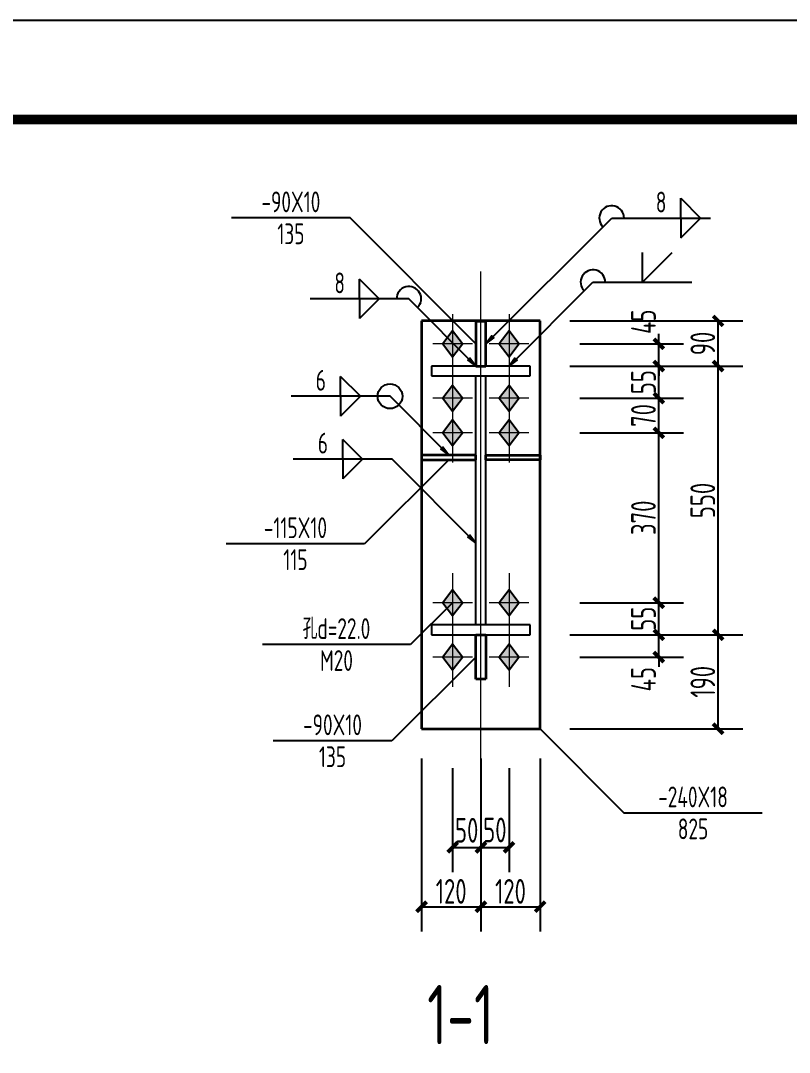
# Model space of a CAD drawing. Extents: x 69728788 to 150163257, y 20675998 to 43663798.
# Drawn here: x 75093821 to 75101597, y 20895652 to 20906088 of the extents above; entities that cross this region are included whole.
import ezdxf
from ezdxf.enums import TextEntityAlignment as Align

# ---------------------------------------------------------------- set-up
doc = ezdxf.new("R2010")
doc.units = 0
doc.header["$LTSCALE"] = 1000
doc.header["$MEASUREMENT"] = 0
doc.linetypes.add('线型6', pattern=[8.75, 5, -1.25, 1.25, -1.25])
doc.layers.get('0').update_dxf_attribs({"linetype": 'CONTINUOUS'})
doc.layers.get('DEFPOINTS').update_dxf_attribs({"linetype": 'CONTINUOUS'})
for name, color, linetype in [('10', 7, 'CONTINUOUS'), ('PUB_TITLE', 4, 'CONTINUOUS'), ('尺寸标注', 253, 'CONTINUOUS'), ('焊缝标注', 253, 'CONTINUOUS'), ('螺栓孔标注', 253, 'CONTINUOUS'), ('钢板标注', 253, 'CONTINUOUS')]:
    doc.layers.add(name, color=color, linetype=linetype)
doc.layers.add('20', color=2, linetype='CONTINUOUS', lineweight=35)
doc.styles.add('PkpmHz', font='Pkpmeng', dxfattribs={"width": 0.7, "bigfont": 'hztxt'})
doc.styles.add('TSSD_Rein', font='atssdeng.shx', dxfattribs={"width": 0.7, "bigfont": 'atssdchn.shx'})
doc.dimstyles.new('Pkpm_1.00', dxfattribs={"dimtxt": 250, "dimasz": 100, "dimexe": 250, "dimexo": 0.0625, "dimgap": 30, "dimtad": 1, "dimdec": 0, "dimrnd": 5, "dimzin": 0, "dimdsep": 46, "dimtxsty": 'PkpmHz', "dimblk1": 'ARCHTICK', "dimblk2": 'ARCHTICK', "dimsah": 1, "dimcen": 0.09, "dimadec": 0, "dimazin": 0, "dimtfac": 1, "dimtdec": 0, "dimtmove": 2, "dimatfit": 1, "dimfxl": 1, "dimtolj": 1, "dimtzin": 0, "dimarcsym": 0})

# ---------------------------------------------------------------- blocks, each defined once
blk = doc.blocks.new('_ArchTick')
at = {"color": 0, "linetype": 'ByBlock', "const_width": 0.4}
blk.add_lwpolyline([(-0.5, -0.5), (0.5, 0.5)], dxfattribs=at)
blk = doc.blocks.new('*D7481')
at = {"layer": 'DEFPOINTS', "color": 0, "linetype": 'Continuous'}
for p in [(75099076, 20902819), (75100276, 20902819), (75099076, 20902594)]:
    blk.add_point(p, dxfattribs=at)
at = {"layer": '尺寸标注', "color": 0, "linetype": 'Continuous', "lineweight": -2}
for p, q in [((75100276, 20902819), (75100276, 20902919)), ((75099476, 20902819), (75100526, 20902819)), ((75100276, 20902594), (75100276, 20902819)), ((75099476, 20902594), (75100526, 20902594)), ((75100276, 20902594), (75100276, 20902494))]:
    blk.add_line(p, q, dxfattribs=at)
at = {"layer": '尺寸标注', "color": 0, "linetype": 'Continuous', "lineweight": -2, "xscale": 100, "yscale": 100, "zscale": 100}
for p, rotation in [((75100276, 20902819), 270), ((75100276, 20902594), 90)]:
    blk.add_blockref('_ArchTick', p, dxfattribs=dict(at, rotation=rotation))
at = {"layer": '尺寸标注', "color": 0, "linetype": 'Continuous', "insert": (75100121, 20903042), "char_height": 250, "attachment_point": 5, "rotation": 90, "style": 'PkpmHz'}
blk.add_mtext('\\A1;45', dxfattribs=at)
blk = doc.blocks.new('*D7482')
at = {"layer": 'DEFPOINTS', "color": 0, "linetype": 'Continuous'}
for p in [(75099076, 20902594), (75100276, 20902594), (75099076, 20902269)]:
    blk.add_point(p, dxfattribs=at)
at = {"layer": '尺寸标注', "color": 0, "linetype": 'Continuous', "lineweight": -2}
for p, q in [((75099476, 20902594), (75100526, 20902594)), ((75100276, 20902269), (75100276, 20902594)), ((75099476, 20902269), (75100526, 20902269))]:
    blk.add_line(p, q, dxfattribs=at)
at = {"layer": '尺寸标注', "color": 0, "linetype": 'Continuous', "lineweight": -2, "xscale": 100, "yscale": 100, "zscale": 100}
for p, rotation in [((75100276, 20902594), 90), ((75100276, 20902269), 270)]:
    blk.add_blockref('_ArchTick', p, dxfattribs=dict(at, rotation=rotation))
at = {"layer": '尺寸标注', "color": 0, "linetype": 'Continuous', "insert": (75100121, 20902431), "char_height": 250, "attachment_point": 5, "rotation": 90, "style": 'PkpmHz'}
blk.add_mtext('\\A1;55', dxfattribs=at)
blk = doc.blocks.new('*D7483')
at = {"layer": 'DEFPOINTS', "color": 0, "linetype": 'Continuous'}
for p in [(75099076, 20902269), (75100276, 20902269), (75099076, 20901919)]:
    blk.add_point(p, dxfattribs=at)
at = {"layer": '尺寸标注', "color": 0, "linetype": 'Continuous', "lineweight": -2}
for p, q in [((75099476, 20902269), (75100526, 20902269)), ((75100276, 20901919), (75100276, 20902269)), ((75099476, 20901919), (75100526, 20901919))]:
    blk.add_line(p, q, dxfattribs=at)
at = {"layer": '尺寸标注', "color": 0, "linetype": 'Continuous', "lineweight": -2, "xscale": 100, "yscale": 100, "zscale": 100}
for p, rotation in [((75100276, 20902269), 90), ((75100276, 20901919), 270)]:
    blk.add_blockref('_ArchTick', p, dxfattribs=dict(at, rotation=rotation))
at = {"layer": '尺寸标注', "color": 0, "linetype": 'Continuous', "insert": (75100121, 20902094), "char_height": 250, "attachment_point": 5, "rotation": 90, "style": 'PkpmHz'}
blk.add_mtext('\\A1;70', dxfattribs=at)
blk = doc.blocks.new('*D7484')
at = {"layer": 'DEFPOINTS', "color": 0, "linetype": 'Continuous'}
for p in [(75099076, 20899875), (75100276, 20899875), (75099076, 20899650)]:
    blk.add_point(p, dxfattribs=at)
at = {"layer": '尺寸标注', "color": 0, "linetype": 'Continuous', "lineweight": -2}
for p, q in [((75100276, 20899875), (75100276, 20899975)), ((75099476, 20899875), (75100526, 20899875)), ((75100276, 20899650), (75100276, 20899875)), ((75099476, 20899650), (75100526, 20899650)), ((75100276, 20899650), (75100276, 20899550))]:
    blk.add_line(p, q, dxfattribs=at)
at = {"layer": '尺寸标注', "color": 0, "linetype": 'Continuous', "lineweight": -2, "xscale": 100, "yscale": 100, "zscale": 100}
for p, rotation in [((75100276, 20899875), 270), ((75100276, 20899650), 90)]:
    blk.add_blockref('_ArchTick', p, dxfattribs=dict(at, rotation=rotation))
at = {"layer": '尺寸标注', "color": 0, "linetype": 'Continuous', "insert": (75100121, 20899426), "char_height": 250, "attachment_point": 5, "rotation": 90, "style": 'PkpmHz'}
blk.add_mtext('\\A1;45', dxfattribs=at)
blk = doc.blocks.new('*D7485')
at = {"layer": 'DEFPOINTS', "color": 0, "linetype": 'Continuous'}
for p in [(75099076, 20900200), (75100276, 20900200), (75099076, 20899875)]:
    blk.add_point(p, dxfattribs=at)
at = {"layer": '尺寸标注', "color": 0, "linetype": 'Continuous', "lineweight": -2}
for p, q in [((75099476, 20900200), (75100526, 20900200)), ((75100276, 20899875), (75100276, 20900200)), ((75099476, 20899875), (75100526, 20899875))]:
    blk.add_line(p, q, dxfattribs=at)
at = {"layer": '尺寸标注', "color": 0, "linetype": 'Continuous', "lineweight": -2, "xscale": 100, "yscale": 100, "zscale": 100}
for p, rotation in [((75100276, 20900200), 90), ((75100276, 20899875), 270)]:
    blk.add_blockref('_ArchTick', p, dxfattribs=dict(at, rotation=rotation))
at = {"layer": '尺寸标注', "color": 0, "linetype": 'Continuous', "insert": (75100121, 20900038), "char_height": 250, "attachment_point": 5, "rotation": 90, "style": 'PkpmHz'}
blk.add_mtext('\\A1;55', dxfattribs=at)
blk = doc.blocks.new('*D7486')
at = {"layer": 'DEFPOINTS', "color": 0, "linetype": 'Continuous'}
for p in [(75099076, 20901919), (75100276, 20901919), (75099076, 20900200)]:
    blk.add_point(p, dxfattribs=at)
at = {"layer": '尺寸标注', "color": 0, "linetype": 'Continuous', "lineweight": -2}
for p, q in [((75099476, 20901919), (75100526, 20901919)), ((75100276, 20900200), (75100276, 20901919)), ((75099476, 20900200), (75100526, 20900200))]:
    blk.add_line(p, q, dxfattribs=at)
at = {"layer": '尺寸标注', "color": 0, "linetype": 'Continuous', "lineweight": -2, "xscale": 100, "yscale": 100, "zscale": 100}
for p, rotation in [((75100276, 20901919), 90), ((75100276, 20900200), 270)]:
    blk.add_blockref('_ArchTick', p, dxfattribs=dict(at, rotation=rotation))
at = {"layer": '尺寸标注', "color": 0, "linetype": 'Continuous', "insert": (75100121, 20901059), "char_height": 250, "attachment_point": 5, "rotation": 90, "style": 'PkpmHz'}
blk.add_mtext('\\A1;370', dxfattribs=at)
blk = doc.blocks.new('*D7487')
at = {"layer": 'DEFPOINTS', "color": 0, "linetype": 'Continuous'}
for p in [(75098191, 20898925), (75098476, 20898925), (75098476, 20897725)]:
    blk.add_point(p, dxfattribs=at)
at = {"layer": '尺寸标注', "color": 0, "linetype": 'Continuous', "lineweight": -2}
for p, q in [((75098191, 20898525), (75098191, 20897475)), ((75098476, 20898525), (75098476, 20897475)), ((75098191, 20897725), (75098476, 20897725))]:
    blk.add_line(p, q, dxfattribs=at)
at = {"layer": '尺寸标注', "color": 0, "linetype": 'Continuous', "lineweight": -2, "xscale": 100, "yscale": 100, "zscale": 100, "rotation": 180}
blk.add_blockref('_ArchTick', (75098191, 20897725), dxfattribs=at)
at = {"layer": '尺寸标注', "color": 0, "linetype": 'Continuous', "lineweight": -2, "xscale": 100, "yscale": 100, "zscale": 100}
blk.add_blockref('_ArchTick', (75098476, 20897725), dxfattribs=at)
at = {"layer": '尺寸标注', "color": 0, "linetype": 'Continuous', "insert": (75098333, 20897898), "char_height": 250, "attachment_point": 5, "style": 'PkpmHz'}
blk.add_mtext('\\A1;50', dxfattribs=at)
blk = doc.blocks.new('*D7488')
at = {"layer": 'DEFPOINTS', "color": 0, "linetype": 'Continuous'}
for p in [(75098476, 20898925), (75098761, 20898925), (75098761, 20897725)]:
    blk.add_point(p, dxfattribs=at)
at = {"layer": '尺寸标注', "color": 0, "linetype": 'Continuous', "lineweight": -2}
for p, q in [((75098476, 20898525), (75098476, 20897475)), ((75098761, 20898525), (75098761, 20897475)), ((75098476, 20897725), (75098761, 20897725))]:
    blk.add_line(p, q, dxfattribs=at)
at = {"layer": '尺寸标注', "color": 0, "linetype": 'Continuous', "lineweight": -2, "xscale": 100, "yscale": 100, "zscale": 100, "rotation": 180}
blk.add_blockref('_ArchTick', (75098476, 20897725), dxfattribs=at)
at = {"layer": '尺寸标注', "color": 0, "linetype": 'Continuous', "lineweight": -2, "xscale": 100, "yscale": 100, "zscale": 100}
blk.add_blockref('_ArchTick', (75098761, 20897725), dxfattribs=at)
at = {"layer": '尺寸标注', "color": 0, "linetype": 'Continuous', "insert": (75098618, 20897901), "char_height": 250, "attachment_point": 5, "style": 'PkpmHz'}
blk.add_mtext('\\A1;50', dxfattribs=at)
blk = doc.blocks.new('*D7489')
at = {"layer": 'DEFPOINTS', "color": 0, "linetype": 'Continuous'}
for p in [(75097876, 20898925), (75098476, 20898925), (75098476, 20897125)]:
    blk.add_point(p, dxfattribs=at)
at = {"layer": '尺寸标注', "color": 0, "linetype": 'Continuous', "lineweight": -2}
for p, q in [((75097876, 20898625), (75097876, 20896875)), ((75098476, 20898625), (75098476, 20896875)), ((75097876, 20897125), (75098476, 20897125))]:
    blk.add_line(p, q, dxfattribs=at)
at = {"layer": '尺寸标注', "color": 0, "linetype": 'Continuous', "lineweight": -2, "xscale": 100, "yscale": 100, "zscale": 100, "rotation": 180}
blk.add_blockref('_ArchTick', (75097876, 20897125), dxfattribs=at)
at = {"layer": '尺寸标注', "color": 0, "linetype": 'Continuous', "lineweight": -2, "xscale": 100, "yscale": 100, "zscale": 100}
blk.add_blockref('_ArchTick', (75098476, 20897125), dxfattribs=at)
at = {"layer": '尺寸标注', "color": 0, "linetype": 'Continuous', "insert": (75098176, 20897280), "char_height": 250, "attachment_point": 5, "style": 'PkpmHz'}
blk.add_mtext('\\A1;120', dxfattribs=at)
blk = doc.blocks.new('*D7490')
at = {"layer": 'DEFPOINTS', "color": 0, "linetype": 'Continuous'}
for p in [(75098476, 20898925), (75099076, 20898925), (75099076, 20897125)]:
    blk.add_point(p, dxfattribs=at)
at = {"layer": '尺寸标注', "color": 0, "linetype": 'Continuous', "lineweight": -2}
for p, q in [((75098476, 20898625), (75098476, 20896875)), ((75099076, 20898625), (75099076, 20896875)), ((75098476, 20897125), (75099076, 20897125))]:
    blk.add_line(p, q, dxfattribs=at)
at = {"layer": '尺寸标注', "color": 0, "linetype": 'Continuous', "lineweight": -2, "xscale": 100, "yscale": 100, "zscale": 100, "rotation": 180}
blk.add_blockref('_ArchTick', (75098476, 20897125), dxfattribs=at)
at = {"layer": '尺寸标注', "color": 0, "linetype": 'Continuous', "lineweight": -2, "xscale": 100, "yscale": 100, "zscale": 100}
blk.add_blockref('_ArchTick', (75099076, 20897125), dxfattribs=at)
at = {"layer": '尺寸标注', "color": 0, "linetype": 'Continuous', "insert": (75098776, 20897280), "char_height": 250, "attachment_point": 5, "style": 'PkpmHz'}
blk.add_mtext('\\A1;120', dxfattribs=at)
blk = doc.blocks.new('*D7491')
at = {"layer": 'DEFPOINTS', "color": 0, "linetype": 'Continuous'}
for p in [(75099076, 20899875), (75100876, 20899875), (75099076, 20898925)]:
    blk.add_point(p, dxfattribs=at)
at = {"layer": '尺寸标注', "color": 0, "linetype": 'Continuous', "lineweight": -2}
for p, q in [((75099376, 20899875), (75101126, 20899875)), ((75100876, 20898925), (75100876, 20899875)), ((75099376, 20898925), (75101126, 20898925))]:
    blk.add_line(p, q, dxfattribs=at)
at = {"layer": '尺寸标注', "color": 0, "linetype": 'Continuous', "lineweight": -2, "xscale": 100, "yscale": 100, "zscale": 100}
for p, rotation in [((75100876, 20899875), 90), ((75100876, 20898925), 270)]:
    blk.add_blockref('_ArchTick', p, dxfattribs=dict(at, rotation=rotation))
at = {"layer": '尺寸标注', "color": 0, "linetype": 'Continuous', "insert": (75100721, 20899400), "char_height": 250, "attachment_point": 5, "rotation": 90, "style": 'PkpmHz'}
blk.add_mtext('\\A1;190', dxfattribs=at)
blk = doc.blocks.new('*D7492')
at = {"layer": 'DEFPOINTS', "color": 0, "linetype": 'Continuous'}
for p in [(75099076, 20902594), (75100876, 20902594), (75099076, 20899875)]:
    blk.add_point(p, dxfattribs=at)
at = {"layer": '尺寸标注', "color": 0, "linetype": 'Continuous', "lineweight": -2}
for p, q in [((75099376, 20902594), (75101126, 20902594)), ((75100876, 20899875), (75100876, 20902594)), ((75099376, 20899875), (75101126, 20899875))]:
    blk.add_line(p, q, dxfattribs=at)
at = {"layer": '尺寸标注', "color": 0, "linetype": 'Continuous', "lineweight": -2, "xscale": 100, "yscale": 100, "zscale": 100}
for p, rotation in [((75100876, 20902594), 90), ((75100876, 20899875), 270)]:
    blk.add_blockref('_ArchTick', p, dxfattribs=dict(at, rotation=rotation))
at = {"layer": '尺寸标注', "color": 0, "linetype": 'Continuous', "insert": (75100721, 20901234), "char_height": 250, "attachment_point": 5, "rotation": 90, "style": 'PkpmHz'}
blk.add_mtext('\\A1;550', dxfattribs=at)
blk = doc.blocks.new('*D7493')
at = {"layer": 'DEFPOINTS', "color": 0, "linetype": 'Continuous'}
for p in [(75099076, 20903050), (75100876, 20903050), (75099076, 20902594)]:
    blk.add_point(p, dxfattribs=at)
at = {"layer": '尺寸标注', "color": 0, "linetype": 'Continuous', "lineweight": -2}
for p, q in [((75099376, 20903050), (75101126, 20903050)), ((75100876, 20902594), (75100876, 20903050)), ((75099376, 20902594), (75101126, 20902594))]:
    blk.add_line(p, q, dxfattribs=at)
at = {"layer": '尺寸标注', "color": 0, "linetype": 'Continuous', "lineweight": -2, "xscale": 100, "yscale": 100, "zscale": 100}
for p, rotation in [((75100876, 20903050), 90), ((75100876, 20902594), 270)]:
    blk.add_blockref('_ArchTick', p, dxfattribs=dict(at, rotation=rotation))
at = {"layer": '尺寸标注', "color": 0, "linetype": 'Continuous', "insert": (75100721, 20902822), "char_height": 250, "attachment_point": 5, "rotation": 90, "style": 'PkpmHz'}
blk.add_mtext('\\A1;90', dxfattribs=at)

msp = doc.modelspace()

# ---------------------------------------------------------------- hatches: boundary and pattern name
at = {"layer": '10'}
for points in [[(75098191, 20902948.5), (75098091, 20902818.5), (75098191, 20902688.5), (75098291, 20902818.5)], [(75098761, 20902948.5), (75098661, 20902818.5), (75098761, 20902688.5), (75098861, 20902818.5)], [(75098191, 20902398.5), (75098091, 20902268.5), (75098191, 20902138.5), (75098291, 20902268.5)], [(75098761, 20902398.5), (75098661, 20902268.5), (75098761, 20902138.5), (75098861, 20902268.5)], [(75098191, 20902048.5), (75098091, 20901918.5), (75098191, 20901788.5), (75098291, 20901918.5)], [(75098761, 20902048.5), (75098661, 20901918.5), (75098761, 20901788.5), (75098861, 20901918.5)], [(75098191, 20900330), (75098091, 20900200), (75098191, 20900070), (75098291, 20900200)], [(75098761, 20900330), (75098661, 20900200), (75098761, 20900070), (75098861, 20900200)], [(75098191, 20899780), (75098091, 20899650), (75098191, 20899520), (75098291, 20899650)], [(75098761, 20899780), (75098661, 20899650), (75098761, 20899520), (75098861, 20899650)]]:
    msp.add_hatch(color=1, dxfattribs=at).paths.add_polyline_path(points)
at = {"layer": '焊缝标注'}
for points in [[(75098526, 20902818.5), (75098607.3, 20902878.6), (75098586.1, 20902899.8)], [(75098426, 20902593.5), (75098366, 20902674.9), (75098344.7, 20902653.7)], [(75098761, 20902593.5), (75098842.3, 20902653.6), (75098821.1, 20902674.8)], [(75098151, 20901693.5), (75098091, 20901774.9), (75098069.7, 20901753.7)], [(75098426, 20900802.9), (75098366, 20900884.3), (75098344.7, 20900863.1)]]:
    msp.add_hatch(color=256, dxfattribs=at).paths.add_polyline_path(points)

# ---------------------------------------------------------------- linework, layer by layer
at = {"layer": '10', "linetype": '线型6', "lineweight": 18, "ltscale": 100}
msp.add_line((75098476, 20898425), (75098476, 20903550), dxfattribs=at)
at = {"layer": '10', "color": 9, "lineweight": 18, "ltscale": 100}
for p, q in [((75098191, 20903118.5), (75098191, 20902518.5)), ((75098761, 20903118.5), (75098761, 20902518.5)), ((75098391, 20902818.5), (75097991, 20902818.5)), ((75098961, 20902818.5), (75098561, 20902818.5)), ((75098191, 20902568.5), (75098191, 20901968.5)), ((75098761, 20902568.5), (75098761, 20901968.5)), ((75098391, 20902268.5), (75097991, 20902268.5)), ((75098191, 20902218.5), (75098191, 20901618.5)), ((75098961, 20902268.5), (75098561, 20902268.5)), ((75098761, 20902218.5), (75098761, 20901618.5)), ((75098391, 20901918.5), (75097991, 20901918.5)), ((75098961, 20901918.5), (75098561, 20901918.5)), ((75098191, 20900500), (75098191, 20899900)), ((75098761, 20900500), (75098761, 20899900)), ((75098391, 20900200), (75097991, 20900200)), ((75098961, 20900200), (75098561, 20900200)), ((75098191, 20899950), (75098191, 20899350)), ((75098761, 20899950), (75098761, 20899350)), ((75098391, 20899650), (75097991, 20899650)), ((75098961, 20899650), (75098561, 20899650))]:
    msp.add_line(p, q, dxfattribs=at)
at = {"layer": '10', "color": 3, "ltscale": 100}
for p, q in [((75098976, 20902593.5), (75097976, 20902593.5)), ((75097976, 20902593.5), (75097976, 20902493.5)), ((75098976, 20902493.5), (75098976, 20902593.5)), ((75097976, 20902493.5), (75098976, 20902493.5)), ((75098426, 20899975), (75098426, 20902493.5)), ((75098526, 20899975), (75098526, 20902493.5)), ((75098976, 20899975), (75097976, 20899975)), ((75097976, 20899975), (75097976, 20899875)), ((75098976, 20899875), (75098976, 20899975)), ((75097976, 20899875), (75098976, 20899875))]:
    msp.add_line(p, q, dxfattribs=at)
at = {"layer": '10', "color": 1, "linetype": 'Continuous'}
for points in [[(75098191, 20902948.5), (75098091, 20902818.5), (75098191, 20902688.5), (75098291, 20902818.5)], [(75098761, 20902948.5), (75098661, 20902818.5), (75098761, 20902688.5), (75098861, 20902818.5)], [(75098191, 20902398.5), (75098091, 20902268.5), (75098191, 20902138.5), (75098291, 20902268.5)], [(75098761, 20902398.5), (75098661, 20902268.5), (75098761, 20902138.5), (75098861, 20902268.5)], [(75098191, 20902048.5), (75098091, 20901918.5), (75098191, 20901788.5), (75098291, 20901918.5)], [(75098761, 20902048.5), (75098661, 20901918.5), (75098761, 20901788.5), (75098861, 20901918.5)], [(75098191, 20900330), (75098091, 20900200), (75098191, 20900070), (75098291, 20900200)], [(75098761, 20900330), (75098661, 20900200), (75098761, 20900070), (75098861, 20900200)], [(75098191, 20899780), (75098091, 20899650), (75098191, 20899520), (75098291, 20899650)], [(75098761, 20899780), (75098661, 20899650), (75098761, 20899520), (75098861, 20899650)]]:
    msp.add_lwpolyline(points, close=True, dxfattribs=at)
at = {"layer": '20', "ltscale": 100}
for p, q in [((75099076, 20903050), (75097876, 20903050)), ((75097876, 20903050), (75097876, 20898925)), ((75099076, 20898925), (75099076, 20903050)), ((75098526, 20903043.5), (75098426, 20903043.5)), ((75098426, 20903043.5), (75098426, 20902593.5)), ((75098526, 20902593.5), (75098526, 20903043.5)), ((75098426, 20902593.5), (75098526, 20902593.5)), ((75098426, 20901693.5), (75097876, 20901693.5)), ((75097876, 20901693.5), (75097876, 20901643.5)), ((75098426, 20901643.5), (75098426, 20901693.5)), ((75098526, 20901693.5), (75099076, 20901693.5)), ((75098526, 20901643.5), (75098526, 20901693.5)), ((75099076, 20901693.5), (75099076, 20901643.5)), ((75097876, 20901643.5), (75098426, 20901643.5)), ((75099076, 20901643.5), (75098526, 20901643.5)), ((75098426, 20899875), (75098526, 20899875)), ((75098426, 20899425), (75098426, 20899875)), ((75098526, 20899875), (75098526, 20899425)), ((75098526, 20899425), (75098426, 20899425)), ((75097876, 20898925), (75099076, 20898925))]:
    msp.add_line(p, q, dxfattribs=at)
at = {"layer": 'PUB_TITLE'}
msp.add_lwpolyline([(75043830.5, 20864087.7), (75133030.5, 20864087.7), (75133030.5, 20906087.7), (75043830.5, 20906087.7)], close=True, dxfattribs=at)
at = {"layer": 'PUB_TITLE', "const_width": 100}
msp.add_lwpolyline([(75046330.5, 20865087.7), (75132030.5, 20865087.7), (75132030.5, 20905087.7), (75046330.5, 20905087.7)], close=True, dxfattribs=at)
at = {"layer": '焊缝标注', "ltscale": 100}
for p, q in [((75100499.3, 20904290.8), (75100699.3, 20904090.8)), ((75100499.3, 20904090.8), (75100499.3, 20904290.8)), ((75098526, 20902818.5), (75099799.3, 20904090.8)), ((75099799.3, 20904090.8), (75100799.3, 20904090.8)), ((75100499.3, 20903890.8), (75100699.3, 20904090.8)), ((75100499.3, 20904090.8), (75100499.3, 20903890.8)), ((75100109.8, 20903441.7), (75100109.8, 20903741.7)), ((75100109.8, 20903441.7), (75100409.8, 20903741.7)), ((75097448, 20903273.2), (75097248, 20903473.2)), ((75097248, 20903273.2), (75097248, 20903473.2)), ((75098761, 20902593.5), (75099609.8, 20903441.7)), ((75099609.8, 20903441.7), (75100609.8, 20903441.7)), ((75097748, 20903273.2), (75096748, 20903273.2)), ((75097448, 20903273.2), (75097248, 20903073.2)), ((75097248, 20903273.2), (75097248, 20903073.2)), ((75098426, 20902593.5), (75097748, 20903273.2)), ((75097257.7, 20902288.2), (75097057.7, 20902488.2)), ((75097057.7, 20902288.2), (75097057.7, 20902488.2)), ((75097557.7, 20902288.2), (75096557.7, 20902288.2)), ((75097257.7, 20902288.2), (75097057.7, 20902088.2)), ((75097057.7, 20902288.2), (75097057.7, 20902088.2)), ((75098151, 20901693.5), (75097557.7, 20902288.2)), ((75097278.5, 20901652.4), (75097078.5, 20901852.4)), ((75097078.5, 20901652.4), (75097078.5, 20901852.4)), ((75097578.5, 20901652.4), (75096578.5, 20901652.4)), ((75097278.5, 20901652.4), (75097078.5, 20901452.4)), ((75097078.5, 20901652.4), (75097078.5, 20901452.4)), ((75098426, 20900802.9), (75097578.5, 20901652.4))]:
    msp.add_line(p, q, dxfattribs=at)
at = {"layer": '焊缝标注', "linetype": 'Continuous'}
for points in [[(75098526, 20902818.5), (75098607.3, 20902878.6), (75098586.1, 20902899.8)], [(75098426, 20902593.5), (75098366, 20902674.9), (75098344.7, 20902653.7)], [(75098761, 20902593.5), (75098842.3, 20902653.6), (75098821.1, 20902674.8)], [(75098151, 20901693.5), (75098091, 20901774.9), (75098069.7, 20901753.7)], [(75098426, 20900802.9), (75098366, 20900884.3), (75098344.7, 20900863.1)]]:
    msp.add_lwpolyline(points, close=True, dxfattribs=at)
at = {"layer": '焊缝标注', "ltscale": 100}
msp.add_circle((75097557.7, 20902288.2), 125, dxfattribs=at)
for centre, start, end in [((75099799.3, 20904090.8), 0, 224.97719), ((75099609.8, 20903441.7), 0, 224.97719), ((75097748, 20903273.2), 314.93155, 180)]:
    msp.add_arc(centre, 125, start, end, dxfattribs=at)
at = {"layer": '螺栓孔标注', "ltscale": 100}
for p, q in [((75098191, 20900200), (75097765.9, 20899776.6)), ((75097765.9, 20899776.6), (75096265.9, 20899776.6))]:
    msp.add_line(p, q, dxfattribs=at)
at = {"layer": '螺栓孔标注', "ltscale": 100, "const_width": 10}
msp.add_lwpolyline([(75098196, 20900200, 1), (75098186, 20900200, 1)], format="xyb", close=True, dxfattribs=at)
at = {"layer": '钢板标注', "ltscale": 100}
for p, q in [((75097154.7, 20904092.8), (75095954.7, 20904092.8)), ((75098426, 20902818.5), (75097154.7, 20904092.8)), ((75098151, 20901643.5), (75097300.7, 20900796.7)), ((75097300.7, 20900796.7), (75095900.7, 20900796.7)), ((75098426, 20899650), (75097575.7, 20898803.2)), ((75099076, 20898925), (75099922.1, 20898074.1)), ((75097575.7, 20898803.2), (75096375.7, 20898803.2)), ((75099922.1, 20898074.1), (75101322.1, 20898074.1))]:
    msp.add_line(p, q, dxfattribs=at)
at = {"layer": '钢板标注', "ltscale": 100, "const_width": 10}
for points in [[(75098431, 20902818.5, 1), (75098421, 20902818.5, 1)], [(75098156, 20901643.5, 1), (75098146, 20901643.5, 1)], [(75098431, 20899650, 1), (75098421, 20899650, 1)], [(75099081, 20898925, 1), (75099071, 20898925, 1)]]:
    msp.add_lwpolyline(points, format="xyb", close=True, dxfattribs=at)

# ---------------------------------------------------------------- texts
at = {"layer": '10', "style": 'TSSD_Rein', "width": 0.7}
msp.add_text('1-1', height=600, dxfattribs=at).set_placement((75097934.2, 20895733.1))
at = {"layer": '焊缝标注', "style": 'PkpmHz', "width": 0.71}
for s, p in [('8', (75100299.3, 20904147.4)), ('8', (75097048, 20903329.8)), ('6', (75096857.7, 20902344.8)), ('6', (75096878.5, 20901709))]:
    msp.add_text(s, height=210, dxfattribs=at).set_placement(p, align=Align.CENTER)
at = {"layer": '螺栓孔标注', "style": 'PkpmHz', "width": 0.71}
msp.add_text('孔d=22.0', height=210, dxfattribs=at).set_placement((75097015.9, 20899833.2), align=Align.CENTER)
msp.add_text('M20', height=210, dxfattribs=at).set_placement((75097015.9, 20899720), align=Align.TOP_CENTER)
at = {"layer": '钢板标注', "style": 'PkpmHz', "width": 0.71}
for s, p in [('-90X10', (75096554.7, 20904149.5)), ('-115X10', (75096600.7, 20900853.3)), ('-90X10', (75096975.7, 20898859.8)), ('-240X18', (75100622.1, 20898130.7))]:
    msp.add_text(s, height=210, dxfattribs=at).set_placement(p, align=Align.CENTER)
for s, p in [('135', (75096554.7, 20904036.2)), ('115', (75096600.7, 20900740.1)), ('135', (75096975.7, 20898746.6)), ('825', (75100622.1, 20898017.5))]:
    msp.add_text(s, height=210, dxfattribs=at).set_placement(p, align=Align.TOP_CENTER)

# ---------------------------------------------------------------- dimensions: what is measured, and where the dimension line sits
at = {"layer": '尺寸标注', "linetype": 'Continuous'}
for base, p1, p2, picture, middle in [((75100276, 20902818.5), (75099076, 20902593.5), (75099076, 20902818.5), '*D7481', (75100120.7, 20903042.2)), ((75100276, 20899875), (75099076, 20899650), (75099076, 20899875), '*D7484', (75100120.7, 20899426.4))]:
    dim = msp.add_linear_dim(base=base, p1=p1, p2=p2, angle=90, text='45', dimstyle='Pkpm_1.00', override={"dimexo": 400, "dimtih": 0, "dimtoh": 0}, dxfattribs=at)
    dim.commit()
    dim.dimension.update_dxf_attribs({"geometry": picture, "text_midpoint": middle, "dimtype": 160})
for base, p1, p2, text, override, picture, middle in [((75100876, 20903050), (75099076, 20902593.5), (75099076, 20903050), '90', {"dimexo": 300, "dimtih": 0, "dimtoh": 0}, '*D7493', (75100721, 20902821.8)), ((75100276, 20902593.5), (75099076, 20902268.5), (75099076, 20902593.5), '55', {"dimexo": 400, "dimtih": 0, "dimtoh": 0}, '*D7482', (75100121, 20902431)), ((75100876, 20902593.5), (75099076, 20899875), (75099076, 20902593.5), '550', {"dimexo": 300, "dimtih": 0, "dimtoh": 0}, '*D7492', (75100721, 20901234.3)), ((75100276, 20902268.5), (75099076, 20901918.5), (75099076, 20902268.5), '70', {"dimexo": 400, "dimtih": 0, "dimtoh": 0}, '*D7483', (75100121, 20902093.5)), ((75100276, 20901918.5), (75099076, 20900200), (75099076, 20901918.5), '370', {"dimexo": 400, "dimtih": 0, "dimtoh": 0}, '*D7486', (75100121, 20901059.3)), ((75100276, 20900200), (75099076, 20899875), (75099076, 20900200), '55', {"dimexo": 400, "dimtih": 0, "dimtoh": 0}, '*D7485', (75100121, 20900037.5)), ((75100876, 20899875), (75099076, 20898925), (75099076, 20899875), '190', {"dimexo": 300, "dimtih": 0, "dimtoh": 0}, '*D7491', (75100721, 20899400))]:
    dim = msp.add_linear_dim(base=base, p1=p1, p2=p2, angle=90, text=text, dimstyle='Pkpm_1.00', override=override, dxfattribs=at)
    dim.commit()
    dim.dimension.update_dxf_attribs({"geometry": picture, "text_midpoint": middle})
for base, p1, p2, picture, middle in [((75098476, 20897125), (75097876, 20898925), (75098476, 20898925), '*D7489', (75098176, 20897280)), ((75099076, 20897125), (75098476, 20898925), (75099076, 20898925), '*D7490', (75098776, 20897280))]:
    dim = msp.add_linear_dim(base=base, p1=p1, p2=p2, text='120', dimstyle='Pkpm_1.00', override={"dimexo": 300, "dimtih": 0, "dimtoh": 0}, dxfattribs=at)
    dim.commit()
    dim.dimension.update_dxf_attribs({"geometry": picture, "text_midpoint": middle})
for base, p1, p2, picture, middle in [((75098476, 20897725), (75098191, 20898925), (75098476, 20898925), '*D7487', (75098333.5, 20897898.1)), ((75098761, 20897725), (75098476, 20898925), (75098761, 20898925), '*D7488', (75098618.5, 20897901.4))]:
    dim = msp.add_linear_dim(base=base, p1=p1, p2=p2, text='50', dimstyle='Pkpm_1.00', override={"dimexo": 400, "dimtih": 0, "dimtoh": 0}, dxfattribs=at)
    dim.commit()
    dim.dimension.update_dxf_attribs({"geometry": picture, "text_midpoint": middle, "dimtype": 160})

doc.saveas('drawing.dxf')
